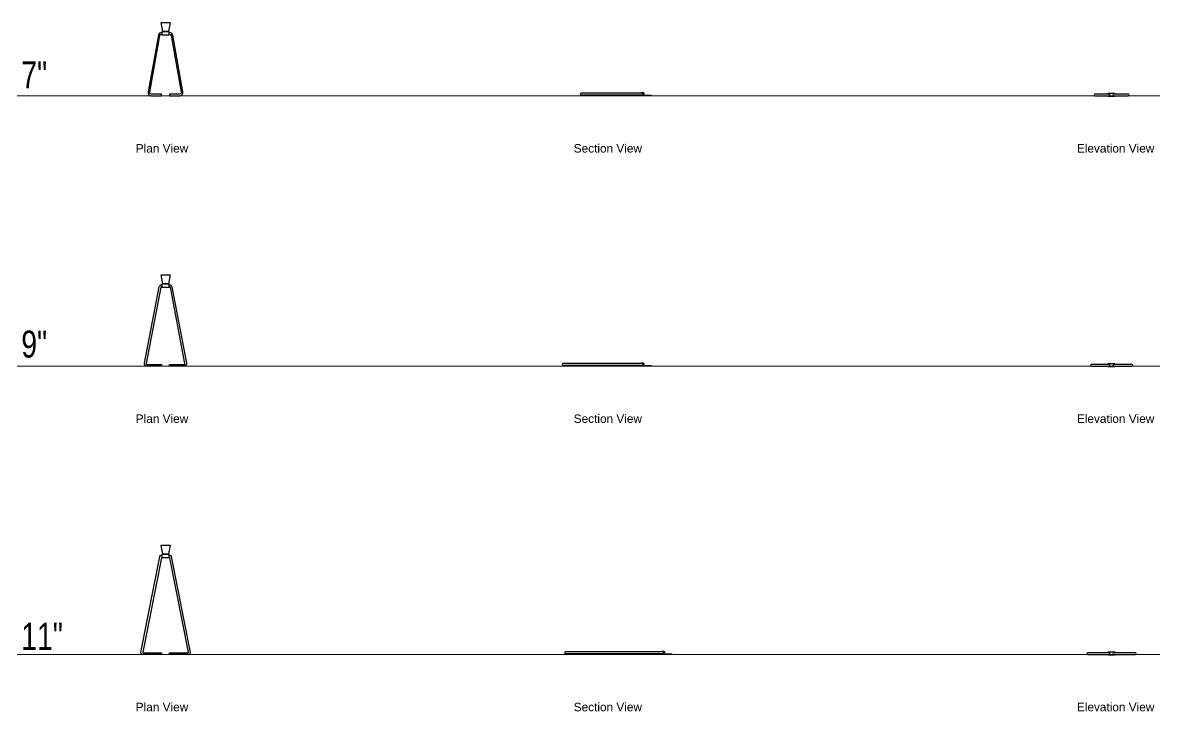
# Model space of a CAD drawing. Header units: inches. Extents: x -9 to 154, y -171 to 9.
# Drawn here: x -8.5 to 117, y -171.3 to -94.9 of the extents above; entities that cross this region are included whole.
import ezdxf
from ezdxf.enums import TextEntityAlignment as Align

# ---------------------------------------------------------------- set-up
doc = ezdxf.new("R2010")
doc.units = ezdxf.units.IN
doc.header["$LTSCALE"] = 48
doc.header["$MEASUREMENT"] = 0
doc.linetypes.add('PHANTOM2', pattern=[1.25, 0.625, -0.125, 0.125, -0.125, 0.125, -0.125])
doc.layers.add('A-Anno-Dims', color=211, linetype='Continuous', lineweight=25)
doc.layers.add('G-Anno-Ttlb', color=213, linetype='Continuous', lineweight=50)
doc.layers.add('G-Anno-Nplt', color=140, linetype='PHANTOM2', lineweight=18, plot=False)
doc.styles.add('Arch-Dim', font='arial.ttf', dxfattribs={"width": 0.75})
doc.styles.add('RomanS', font='romans.shx')

# ---------------------------------------------------------------- blocks, each defined once
blk = doc.blocks.new('Anno_Title_T2')
at = {"color": 0, "linetype": 'ByBlock', "lineweight": -2, "style": 'RomanS'}
blk.add_attdef('TITLE', (0, 0.5), '', height=1.25, dxfattribs=at)
blk.add_attdef('SCALE', text='', height=0.75, dxfattribs=at).set_placement((0, -0.5), align=Align.TOP_LEFT)
blk = doc.blocks.new('AecDtl_7DovetailTrianglePlan')
at = {"color": 0, "linetype": 'ByBlock', "lineweight": -2, "ltscale": 0.0625}
for points in [[(-0.31, 0), (-0.5, 1), (0.5, 1), (0.31, 0)], [(0, 0), (0.38, 0), (0.38, -0.38), (-0.38, -0.38), (-0.38, 0)]]:
    blk.add_lwpolyline(points, close=True, dxfattribs=at)
for points in [[(-0.38, -0.09), (-0.44, -0.09, 0.359021), (-0.8, -0.4), (-1.92, -6.67, 0.471648), (-1.55, -7.12), (-0.44, -7.12), (-0.44, -6.93), (-1.55, -6.93, -0.473705), (-1.73, -6.71), (-0.62, -0.43, -0.357124), (-0.44, -0.28), (-0.38, -0.28)], [(0.38, -0.28), (0.44, -0.28, -0.357124), (0.62, -0.43), (1.73, -6.71, -0.473705), (1.55, -6.93), (0.44, -6.93), (0.44, -7.12), (1.55, -7.12, 0.471648), (1.92, -6.67), (0.8, -0.4, 0.359021), (0.44, -0.09), (0.38, -0.09)]]:
    blk.add_lwpolyline(points, format="xyb", dxfattribs=at)
blk = doc.blocks.new('AecDtl_7DovetailTriangleSection')
at = {"color": 0, "linetype": 'ByBlock', "lineweight": -2, "ltscale": 0.0625}
blk.add_lwpolyline([(-0.19, 0.19), (-6.98, 0.19, 1), (-6.98, 0), (-0.19, 0, 1)], format="xyb", close=True, dxfattribs=at)
for points in [[(-0.35, 0.19, -0.131652), (-0.28, 0.26, -0.57735), (0, 0.09), (-0.08, 0.09, 0.583199), (-0.24, 0.19)], [(-0.24, 0, 0.136106), (-0.19, -0.02), (0.81, -0.02), (0.81, -0.09), (-0.19, -0.09, -0.267949), (-0.35, 0)]]:
    blk.add_lwpolyline(points, format="xyb", dxfattribs=at)
blk = doc.blocks.new('AecDtl_7DovetailTriangleElevation')
at = {"color": 0, "linetype": 'ByBlock', "lineweight": -2, "ltscale": 0.0625}
for p, q in [((-0.375, 0), (-0.375, -0.078125)), ((0.375, 0), (0.375, -0.078125))]:
    blk.add_line(p, q, dxfattribs=at)
for points in [[(-0.1875, 0.1875), (-1.84375, 0.1875, 1), (-1.84375, 0), (-0.1875, 0)], [(0.1875, 0), (1.84375, 0, 1), (1.84375, 0.1875), (0.1875, 0.1875)]]:
    blk.add_lwpolyline(points, format="xyb", close=True, dxfattribs=at)
for points in [[(-0.375, 0.28125), (0.375, 0.28125)], [(-0.375, 0.1875), (-0.375, 0.28125)], [(0.375, 0.1875), (0.375, 0.28125)], [(0.375, -0.078125), (-0.375, -0.078125)]]:
    blk.add_lwpolyline(points, dxfattribs=at)
blk = doc.blocks.new('AecDtl_9DovetailTrianglePlan')
at = {"color": 0, "linetype": 'ByBlock', "lineweight": -2, "ltscale": 0.0625}
for points in [[(-0.31, 0), (-0.5, 1), (0.5, 1), (0.31, 0)], [(0, 0), (0.38, 0), (0.38, -0.38), (-0.38, -0.38), (-0.38, 0)]]:
    blk.add_lwpolyline(points, close=True, dxfattribs=at)
for points in [[(-0.38, -0.28), (-0.44, -0.28, 0.357456), (-0.53, -0.36), (-2.14, -8.82, 0.473344), (-2.05, -8.93), (-0.44, -8.93), (-0.44, -9.12), (-2.05, -9.12, -0.473865), (-2.33, -8.78), (-0.71, -0.32, -0.356976), (-0.44, -0.09), (-0.38, -0.09)], [(0.38, -0.09), (0.44, -0.09, -0.356976), (0.71, -0.32), (2.33, -8.78, -0.473865), (2.05, -9.12), (0.44, -9.12), (0.44, -8.93), (2.05, -8.93, 0.473344), (2.14, -8.82), (0.53, -0.36, 0.357456), (0.44, -0.28), (0.38, -0.28)]]:
    blk.add_lwpolyline(points, format="xyb", dxfattribs=at)
blk = doc.blocks.new('AecDtl_9DovetailTriangleSection')
at = {"color": 0, "linetype": 'ByBlock', "lineweight": -2, "ltscale": 0.0625}
blk.add_lwpolyline([(-0.19, 0.19), (-8.98, 0.19, 1), (-8.98, 0), (-0.19, 0, 1)], format="xyb", close=True, dxfattribs=at)
for points in [[(-0.35, 0.19, -0.131652), (-0.28, 0.26, -0.57735), (0, 0.09), (-0.08, 0.09, 0.583199), (-0.24, 0.19)], [(-0.24, 0, 0.136106), (-0.19, -0.02), (0.81, -0.02), (0.81, -0.09), (-0.19, -0.09, -0.267949), (-0.35, 0)]]:
    blk.add_lwpolyline(points, format="xyb", dxfattribs=at)
blk = doc.blocks.new('AecDtl_9DovetailTriangleElevation')
at = {"color": 0, "linetype": 'ByBlock', "lineweight": -2, "ltscale": 0.0625}
for p, q in [((-0.375, 0), (-0.375, -0.078125)), ((0.375, 0), (0.375, -0.078125))]:
    blk.add_line(p, q, dxfattribs=at)
for points in [[(-0.1875, 0.1875), (-2.25, 0.1875, 1), (-2.25, 0), (-0.1875, 0)], [(0.1875, 0), (2.25, 0, 1), (2.25, 0.1875), (0.1875, 0.1875)]]:
    blk.add_lwpolyline(points, format="xyb", close=True, dxfattribs=at)
for points in [[(-0.375, 0.28125), (0.375, 0.28125)], [(-0.375, 0.1875), (-0.375, 0.28125)], [(0.375, 0.1875), (0.375, 0.28125)], [(0.375, -0.078125), (-0.375, -0.078125)]]:
    blk.add_lwpolyline(points, dxfattribs=at)
blk = doc.blocks.new('AecDtl_11DovetailTrianglePlan')
at = {"color": 0, "linetype": 'ByBlock', "lineweight": -2, "ltscale": 0.0625}
for points in [[(-0.31, 0), (-0.5, 1), (0.5, 1), (0.31, 0)], [(0, 0), (0.38, 0), (0.38, -0.38), (-0.38, -0.38), (-0.38, 0)]]:
    blk.add_lwpolyline(points, close=True, dxfattribs=at)
for points in [[(-0.38, -0.29, 0.265915), (-0.46, -0.38), (-2.53, -10.85, 0.477285), (-2.47, -10.93), (-0.44, -10.93), (-0.44, -11.12), (-2.55, -11.12, -0.474497), (-2.73, -10.89), (-0.62, -0.24, -0.356395), (-0.44, -0.09), (-0.38, -0.09)], [(0.38, -0.09), (0.44, -0.09, -0.356395), (0.62, -0.24), (2.73, -10.89, -0.474497), (2.55, -11.12), (0.44, -11.12), (0.44, -10.93), (2.47, -10.93, 0.477285), (2.53, -10.85), (0.46, -0.38, 0.265915), (0.38, -0.29, 0.265915)]]:
    blk.add_lwpolyline(points, format="xyb", dxfattribs=at)
blk = doc.blocks.new('AecDtl_11DovetailTriangleSection')
at = {"color": 0, "linetype": 'ByBlock', "lineweight": -2, "ltscale": 0.0625}
blk.add_lwpolyline([(-0.19, 0.19), (-10.98, 0.19, 1), (-10.98, 0), (-0.19, 0, 1)], format="xyb", close=True, dxfattribs=at)
for points in [[(-0.35, 0.19, -0.131652), (-0.28, 0.26, -0.57735), (0, 0.09), (-0.08, 0.09, 0.583199), (-0.24, 0.19)], [(-0.24, 0, 0.136106), (-0.19, -0.02), (0.81, -0.02), (0.81, -0.09), (-0.19, -0.09, -0.267949), (-0.35, 0)]]:
    blk.add_lwpolyline(points, format="xyb", dxfattribs=at)
blk = doc.blocks.new('AecDtl_11DovetailTriangleElevation')
at = {"color": 0, "linetype": 'ByBlock', "lineweight": -2, "ltscale": 0.0625}
for p, q in [((-0.37, 0), (-0.37, -0.08)), ((0.38, 0), (0.38, -0.08))]:
    blk.add_line(p, q, dxfattribs=at)
for points in [[(-0.19, 0.19), (-2.64, 0.19, 1), (-2.64, 0), (-0.19, 0)], [(0.19, 0), (2.64, 0, 1), (2.64, 0.19), (0.19, 0.19)]]:
    blk.add_lwpolyline(points, format="xyb", close=True, dxfattribs=at)
for points in [[(-0.37, 0.28), (0.38, 0.28)], [(-0.37, 0.19), (-0.37, 0.28)], [(0.38, 0.19), (0.38, 0.28)], [(0.38, -0.08), (-0.37, -0.08)]]:
    blk.add_lwpolyline(points, dxfattribs=at)

msp = doc.modelspace()

# ---------------------------------------------------------------- linework, layer by layer
at = {"layer": 'G-Anno-Nplt', "linetype": 'Continuous'}
for p in [(0, -103), (0, -133), (0, -165)]:
    msp.add_xline(p, (1, 0), dxfattribs=at)

# ---------------------------------------------------------------- block references
for name, p in [('AecDtl_7DovetailTrianglePlan', (7.33899, -95.88281)), ('AecDtl_7DovetailTriangleSection', (60.41032, -102.90625)), ('AecDtl_7DovetailTriangleElevation', (112.29348, -103)), ('AecDtl_9DovetailTrianglePlan', (7.33899, -123.88281)), ('AecDtl_9DovetailTriangleSection', (60.41032, -132.90625)), ('AecDtl_9DovetailTriangleElevation', (112.29348, -133)), ('AecDtl_11DovetailTrianglePlan', (7.33899, -153.88281)), ('AecDtl_11DovetailTriangleSection', (62.70019, -164.90625)), ('AecDtl_11DovetailTriangleElevation', (112.29348, -165))]:
    msp.add_blockref(name, p)
at = {"layer": 'G-Anno-Ttlb'}
ref = msp.add_blockref('Anno_Title_T2', (4.0318, -109.67535), dxfattribs=dict(at, xscale=0.75, yscale=0.75, zscale=0.75))
ref.add_attrib('TITLE', 'Plan View', (4.0318, -109.30035), dxfattribs={"layer": '0', "color": 0, "linetype": 'ByBlock', "lineweight": -2, "height": 0.9375, "style": 'Arch-Dim'})
ref = msp.add_blockref('Anno_Title_T2', (52.62398, -109.67535), dxfattribs=dict(at, xscale=0.75, yscale=0.75, zscale=0.75))
ref.add_attrib('TITLE', 'Section View', (52.62398, -109.30035), dxfattribs={"layer": '0', "color": 0, "linetype": 'ByBlock', "lineweight": -2, "height": 0.9375, "style": 'Arch-Dim'})
ref = msp.add_blockref('Anno_Title_T2', (108.44807, -109.67535), dxfattribs=dict(at, xscale=0.75, yscale=0.75, zscale=0.75))
ref.add_attrib('TITLE', 'Elevation View', (108.44807, -109.30035), dxfattribs={"layer": '0', "color": 0, "linetype": 'ByBlock', "lineweight": -2, "height": 0.9375, "style": 'Arch-Dim'})
ref = msp.add_blockref('Anno_Title_T2', (4.0318, -139.67535), dxfattribs=dict(at, xscale=0.75, yscale=0.75, zscale=0.75))
ref.add_attrib('TITLE', 'Plan View', (4.0318, -139.30035), dxfattribs={"layer": '0', "color": 0, "linetype": 'ByBlock', "lineweight": -2, "height": 0.9375, "style": 'Arch-Dim'})
ref = msp.add_blockref('Anno_Title_T2', (52.62398, -139.67535), dxfattribs=dict(at, xscale=0.75, yscale=0.75, zscale=0.75))
ref.add_attrib('TITLE', 'Section View', (52.62398, -139.30035), dxfattribs={"layer": '0', "color": 0, "linetype": 'ByBlock', "lineweight": -2, "height": 0.9375, "style": 'Arch-Dim'})
ref = msp.add_blockref('Anno_Title_T2', (108.44807, -139.67535), dxfattribs=dict(at, xscale=0.75, yscale=0.75, zscale=0.75))
ref.add_attrib('TITLE', 'Elevation View', (108.44807, -139.30035), dxfattribs={"layer": '0', "color": 0, "linetype": 'ByBlock', "lineweight": -2, "height": 0.9375, "style": 'Arch-Dim'})
ref = msp.add_blockref('Anno_Title_T2', (4.0318, -171.67535), dxfattribs=dict(at, xscale=0.75, yscale=0.75, zscale=0.75))
ref.add_attrib('TITLE', 'Plan View', (4.0318, -171.30035), dxfattribs={"layer": '0', "color": 0, "linetype": 'ByBlock', "lineweight": -2, "height": 0.9375, "style": 'Arch-Dim'})
ref = msp.add_blockref('Anno_Title_T2', (52.62398, -171.67535), dxfattribs=dict(at, xscale=0.75, yscale=0.75, zscale=0.75))
ref.add_attrib('TITLE', 'Section View', (52.62398, -171.30035), dxfattribs={"layer": '0', "color": 0, "linetype": 'ByBlock', "lineweight": -2, "height": 0.9375, "style": 'Arch-Dim'})
ref = msp.add_blockref('Anno_Title_T2', (108.44807, -171.67535), dxfattribs=dict(at, xscale=0.75, yscale=0.75, zscale=0.75))
ref.add_attrib('TITLE', 'Elevation View', (108.44807, -171.30035), dxfattribs={"layer": '0', "color": 0, "linetype": 'ByBlock', "lineweight": -2, "height": 0.9375, "style": 'Arch-Dim'})

# ---------------------------------------------------------------- texts
at = {"layer": 'A-Anno-Dims', "style": 'Arch-Dim', "width": 0.75}
for s, p in [('7"', (-8.66536, -102.18146)), ('9"', (-8.66536, -132.05291)), ('11"', (-8.66536, -164.48579))]:
    msp.add_text(s, height=3, dxfattribs=at).set_placement(p)

doc.saveas('drawing.dxf')
